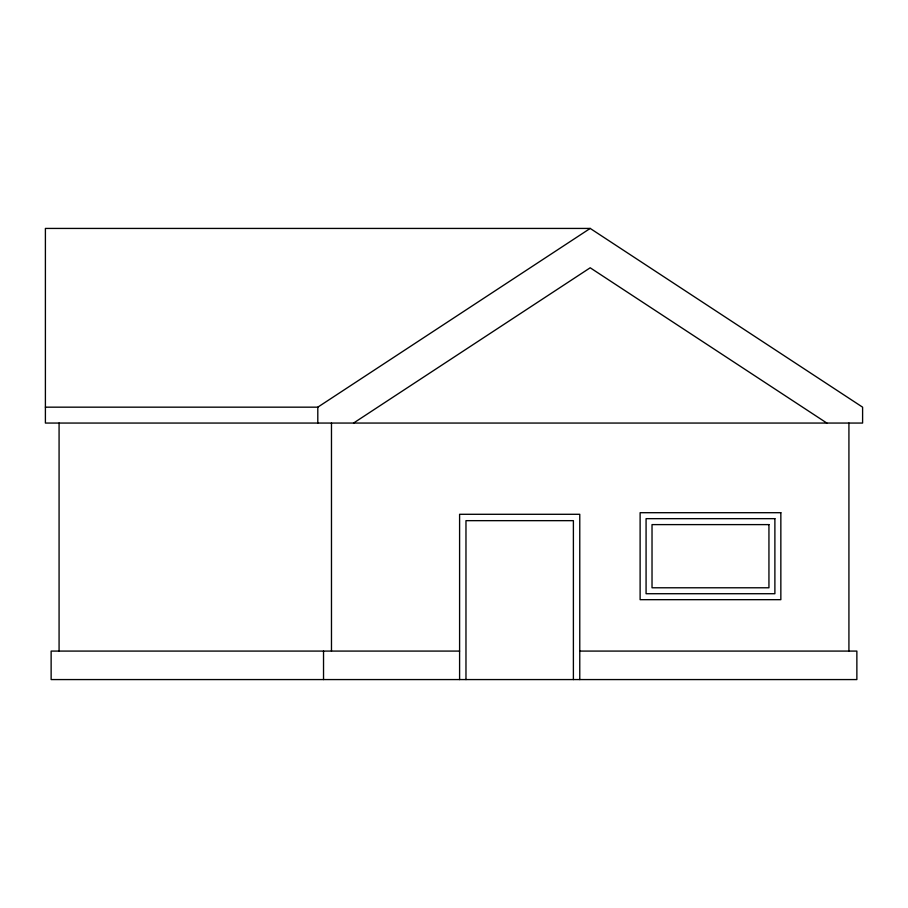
<?xml version="1.0" encoding="UTF-8"?>
<svg xmlns="http://www.w3.org/2000/svg" width="908" height="908" viewBox="0 0 908 908"><rect width="100%" height="100%" fill="white"/><g stroke="black" fill="none" stroke-linecap="round" stroke-linejoin="round"><path stroke-width="1.36" d="M45.4 407.17L317.8 407.17L590.2 228.43L862.6 407.17L862.6 423.06L45.4 423.06L45.4 228.43L590.2 228.43M353.553 423.06L590.2 267.781L826.847 423.06M459.596 651.081L51.132 651.081L51.132 679.57L856.868 679.57L856.868 651.081L579.769 651.081M848.923 423.06L848.923 651.081M579.769 679.57L579.769 514.291L459.596 514.291L459.596 679.57M573.391 679.57L573.391 520.659L465.974 520.659L465.974 679.57M331.477 423.06L331.477 651.081M323.532 651.081L323.532 679.57M317.8 407.17L317.8 423.06M59.077 423.06L59.077 651.081M780.846 512.702L640.117 512.702L640.117 599.677L780.846 599.677L780.846 512.702M774.887 518.661L646.076 518.661L646.076 593.719L774.887 593.719L774.887 518.661M768.94 524.608L652.023 524.608L652.023 587.782L768.94 587.782L768.94 524.608"/></g></svg>
